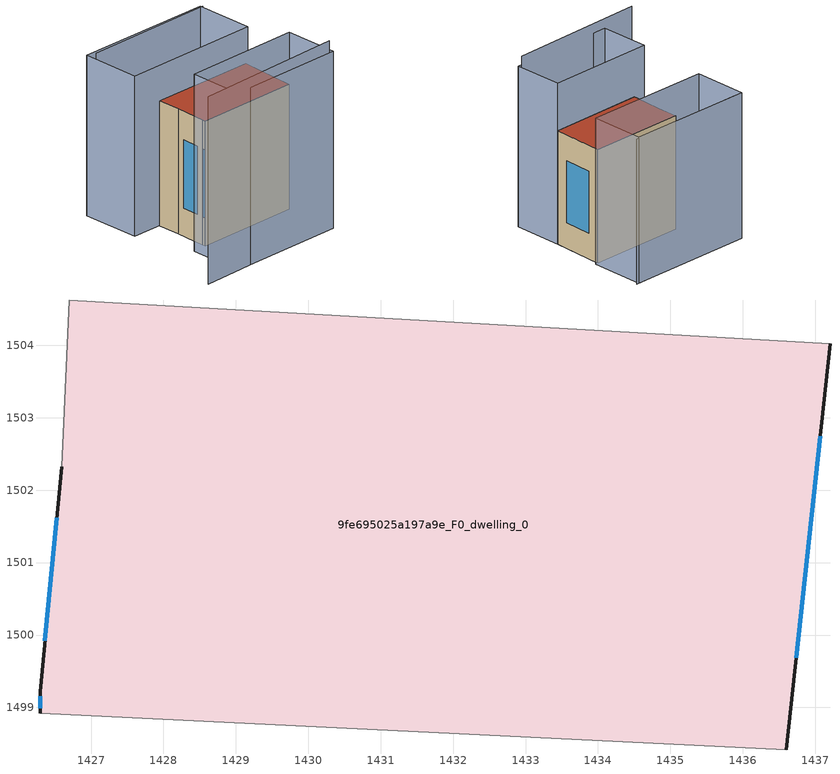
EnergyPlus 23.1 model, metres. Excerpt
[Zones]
9fe695025a197a9e_F0_dwelling_0
 floor ground (EU_floor_Construction): 1437.2,1504.02 1436.6,1498.42 1426.3,1498.92 1426.3,1499.22 1426.6,1502.32 1426.7,1504.62 z0
 wall outside (EU_wall_Construction): 1426.6,1502.32 1426.3,1499.22 1426.3,1498.92 / 1436.6,1498.42 1437.2,1504.02 z0:12
 wall adiabatic (EU_wall_Construction): 1437.2,1504.02 1426.7,1504.62 1426.6,1502.32 / 1426.3,1498.92 1436.6,1498.42 z0:12
 window (EU_Window_Construction): 1426.53,1501.62 1426.36,1499.92 / 1436.74,1499.69 1437.07,1502.75 / 1426.3,1499.15 1426.3,1498.99 z2.73:9.27
 roof outside (EU_roof_Construction): 1436.6,1498.42 1437.2,1504.02 1426.7,1504.62 1426.6,1502.32 1426.3,1499.22 1426.3,1498.92 z12
shading: 1420.91,1493.78 1436.1,1493.31 z0:18; 1424.93,1498.99 1436.6,1498.41 / 1436.6,1498.41 1436.34,1493.12 / 1436.34,1493.12 1424.67,1493.69 / 1424.67,1493.69 1424.93,1498.99 z0:17; 1426.86,1504.79 1426.38,1500.3 z0:10; 1437.47,1504 1423.68,1504.8 / 1423.68,1504.8 1424.02,1510.62 / 1424.02,1510.62 1437.81,1509.82 / 1437.81,1509.82 1437.47,1504 z0:15.4; 1438.11,1509.81 1425,1510.43 z0:15.3
[Building]
EU S2 Campaign: North Axis=0; Terrain=City; Solar Distribution=FullExterior
[Site:Location]
Lyon-Bron: Latitude=45.75; Longitude=5; Time Zone=1; Elevation=198
[SizingPeriod:WeatherFileDays]
AnnualSizingPeriod: Begin Month=1; Begin Day of Month=1; End Month=12; End Day of Month=31; Day of Week for Start Day=Monday; Use Weather File Daylight Saving Period=No; Use Weather File Rain and Snow Indicators=No
[MATERIAL]
EU_InternalMass_Material: Roughness=MediumRough; Thickness=0.1; Conductivity=1; Density=1800; Specific Heat=900; Thermal Absorptance=0.9; Solar Absorptance=0.7; Visible Absorptance=0.7
[MATERIAL:NOMASS] Roughness=MediumRough; Thermal Absorptance=0.9; Solar Absorptance=0.7; Visible Absorptance=0.7
Name | Thermal Resistance
EU_wall_NoMass | 0.503714
EU_roof_NoMass | 0.959371
EU_floor_NoMass | 0.347222
[WINDOWMATERIAL:SIMPLEGLAZINGSYSTEM]
EU_Window_SimpleGlazing: UFactor=3.88; Solar Heat Gain Coefficient=0.83; Visible Transmittance=0.83
[CONSTRUCTION]
EU_wall_Construction: EU_wall_NoMass
EU_roof_Construction: EU_roof_NoMass
EU_floor_Construction: EU_floor_NoMass
EU_InternalMass_Construction: EU_InternalMass_Material
EU_Window_Construction: EU_Window_SimpleGlazing
[ZONE]
9fe695025a197a9e_F0_dwelling_0: Type=1; Multiplier=1; Ceiling Height=autocalculate; Volume=707.88; Floor Area=autocalculate; Part of Total Floor Area=Yes
[INTERNALMASS]
9fe695025a197a9e_F0_dwelling_0_EU_InternalMass: Construction=EU_InternalMass_Construction; Zone or ZoneList=9fe695025a197a9e_F0_dwelling_0; Surface Area=58.9898
[OTHEREQUIPMENT]
EU_Step8_InternalGain_9fe695025a197a9e_F0_dwelling_0_f000: Fuel Type=Electricity; Zone or ZoneList or Space or SpaceList=9fe695025a197a9e_F0_dwelling_0; Schedule=EU_Step8_GainSchedule_9fe695025a197a9e_F0_dwelling_0_f000; Design Level Calculation Method=Watts/Area; Power per Zone Floor Area=1; Fraction Latent=0; Fraction Radiant=0; Fraction Lost=0; Carbon Dioxide Generation Rate=0; EndUse Subcategory=EU_Step8_InternalGains
[ZONEVENTILATION:DESIGNFLOWRATE]
EU_ConstantAir_9fe695025a197a9e_F0_dwelling_0: Zone or ZoneList or Space or SpaceList=9fe695025a197a9e_F0_dwelling_0; Schedule=EU_AlwaysOn; Design Flow Rate Calculation Method=AirChanges/Hour; Air Changes per Hour=0.64; Ventilation Type=Natural; Fan Pressure Rise=0; Fan Total Efficiency=1; Constant Term Coefficient=1; Temperature Term Coefficient=0; Velocity Term Coefficient=0; Velocity Squared Term Coefficient=0; Minimum Indoor Temperature=-100; Maximum Indoor Temperature=100; Delta Temperature=-100; Minimum Outdoor Temperature=-100; Maximum Outdoor Temperature=100; Maximum Wind Speed=40
[HVACTEMPLATE:THERMOSTAT]
EU_HeatOnly_9fe695025a197a9e_F0_dwelling_0: Constant Heating Setpoint=20; Constant Cooling Setpoint=50
[HVACTEMPLATE:ZONE:IDEALLOADSAIRSYSTEM]
9fe695025a197a9e_F0_dwelling_0: Template Thermostat=EU_HeatOnly_9fe695025a197a9e_F0_dwelling_0; System Availability Schedule=EU_AlwaysOn; Maximum Heating Supply Air Temperature=50; Minimum Cooling Supply Air Temperature=13; Maximum Heating Supply Air Humidity Ratio=0.0156; Minimum Cooling Supply Air Humidity Ratio=0.0077; Heating Limit=NoLimit; Cooling Limit=NoLimit; Heating Availability Schedule=EU_AlwaysOn; Cooling Availability Schedule=EU_CoolingOff; Dehumidification Control Type=ConstantSensibleHeatRatio; Cooling Sensible Heat Ratio=0.7; Dehumidification Setpoint=60; Humidification Control Type=None; Humidification Setpoint=30; Outdoor Air Method=None; Outdoor Air Flow Rate per Person=0.00944; Outdoor Air Flow Rate per Zone Floor Area=0; Outdoor Air Flow Rate per Zone=0; Demand Controlled Ventilation Type=None; Outdoor Air Economizer Type=NoEconomizer; Heat Recovery Type=None; Sensible Heat Recovery Effectiveness=0.7; Latent Heat Recovery Effectiveness=0.65
[SIZING:ZONE]
9fe695025a197a9e_F0_dwelling_0: Zone Cooling Design Supply Air Temperature Input Method=SupplyAirTemperature; Zone Cooling Design Supply Air Temperature=13; Zone Heating Design Supply Air Temperature Input Method=SupplyAirTemperature; Zone Heating Design Supply Air Temperature=50; Zone Cooling Design Supply Air Humidity Ratio=0.008; Zone Heating Design Supply Air Humidity Ratio=0.008; Cooling Design Air Flow Method=DesignDay; Cooling Design Air Flow Rate=0; Cooling Minimum Air Flow per Zone Floor Area=0.000762; Cooling Minimum Air Flow=0; Cooling Minimum Air Flow Fraction=0.2; Heating Design Air Flow Method=DesignDay; Heating Design Air Flow Rate=0; Heating Maximum Air Flow per Zone Floor Area=0.002032; Heating Maximum Air Flow=0.141576; Heating Maximum Air Flow Fraction=0.3; Account for Dedicated Outdoor Air System=No; Dedicated Outdoor Air System Control Strategy=NeutralSupplyAir; Dedicated Outdoor Air Low Setpoint Temperature for Design=autosize; Dedicated Outdoor Air High Setpoint Temperature for Design=autosize; Zone Load Sizing Method=Sensible Load Only No Latent Load; Zone Latent Cooling Design Supply Air Humidity Ratio Input Method=HumidityRatioDifference; Zone Cooling Design Supply Air Humidity Ratio Difference=0.005; Zone Latent Heating Design Supply Air Humidity Ratio Input Method=HumidityRatioDifference; Zone Humidification Design Supply Air Humidity Ratio Difference=0.005
[SCHEDULE:CONSTANT]
Name | Hourly Value
EU_AlwaysOn | 1
EU_CoolingOff | 0
[SCHEDULE:FILE]
EU_Step8_GainSchedule_9fe695025a197a9e_F0_dwelling_0_f000: File=../../schedules/9fe695025a197a9e/9fe695025a197a9e_F0_dwelling_0_f000_gain.csv; Column Number=1; Rows to Skip at Top=0; Number of Hours of Data=8760; Column Separator=Comma; Interpolate to Timestep=No; Minutes per Item=60; Adjust Schedule for Daylight Savings=Yes
